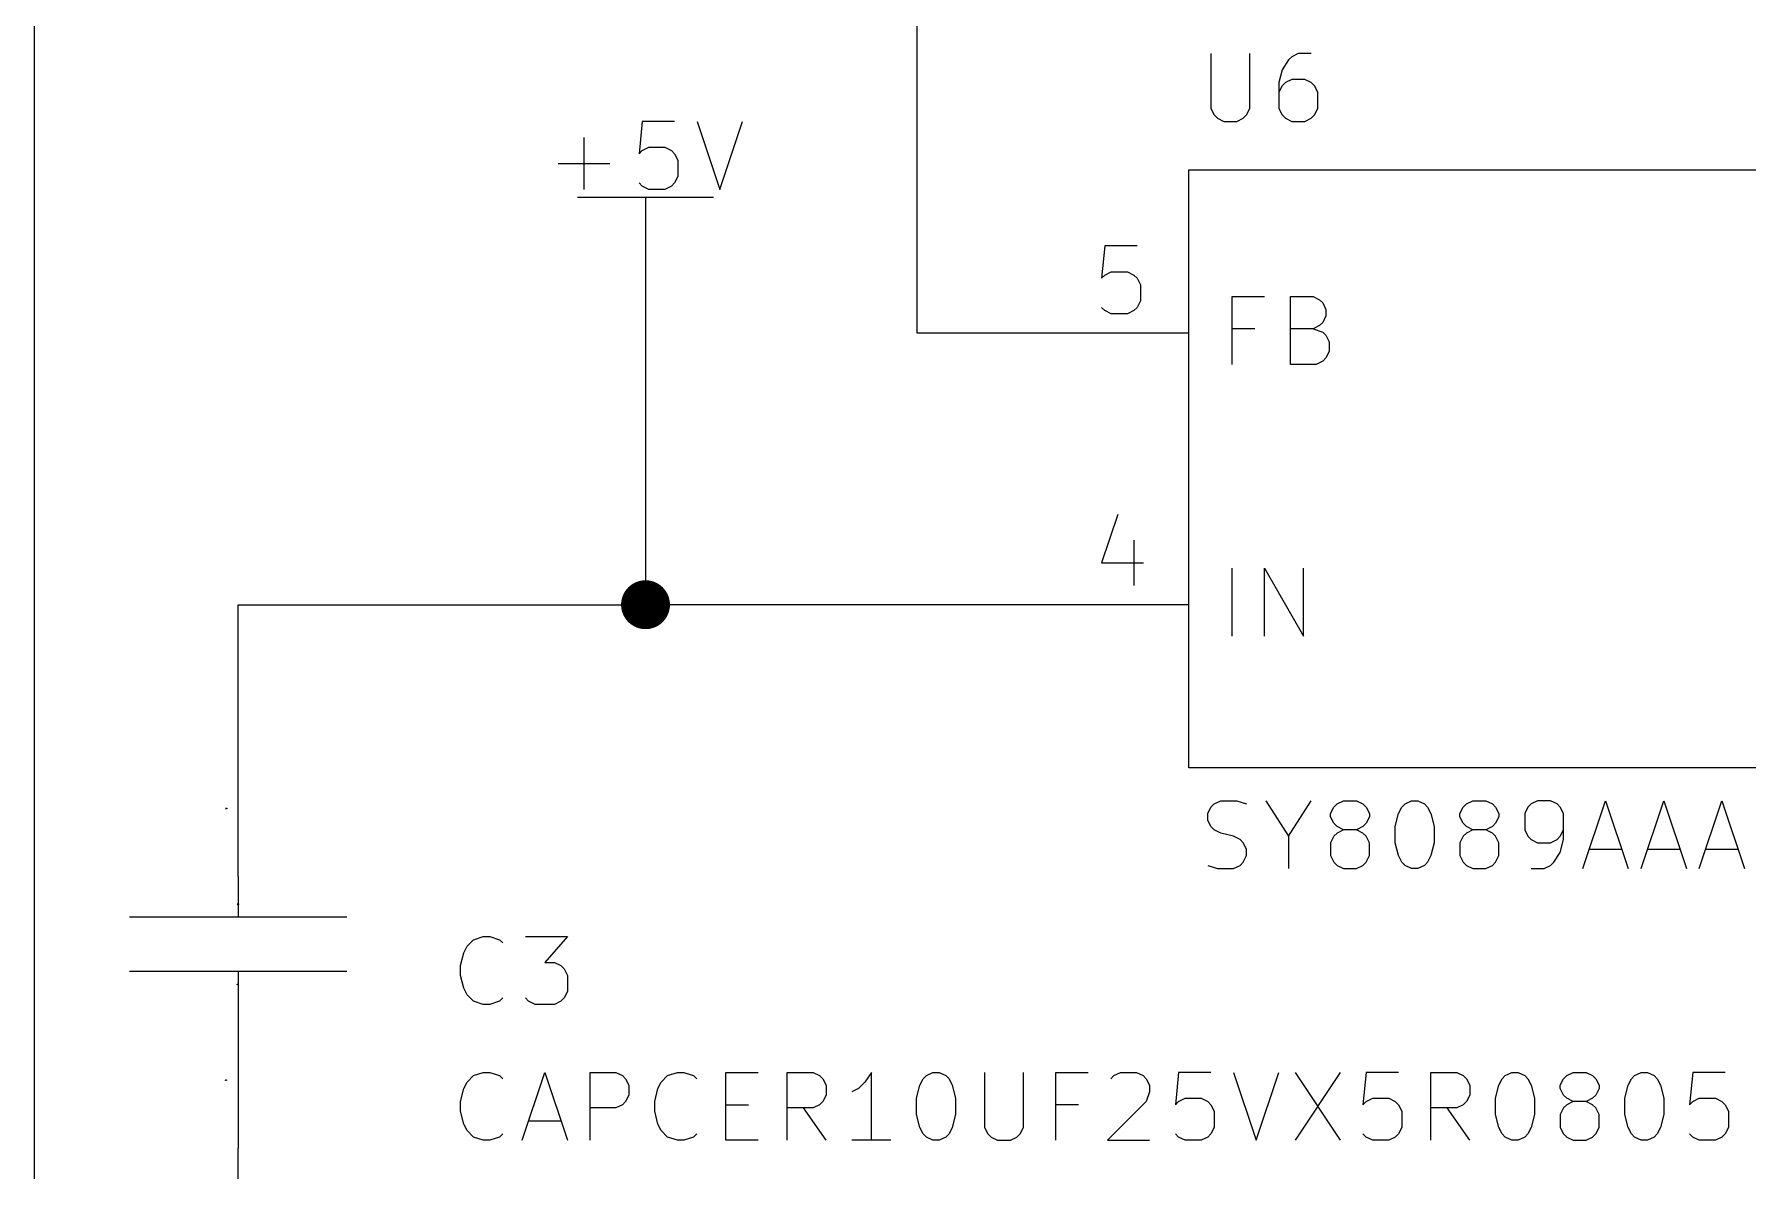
# Model space of a CAD drawing. Header units: millimetres. Extents: x 5 to 293, y -205 to -3.
# Drawn here: x 182.88 to 214.92, y -41.06 to -19.81 of the extents above; entities that cross this region are included whole.
import ezdxf

# ---------------------------------------------------------------- set-up
doc = ezdxf.new("R2010")
doc.units = ezdxf.units.MM
for name, color, linetype in [('GREENSIXTYFIVE', 129, 'CONTINUOUS'), ('LIGHTGREEN', 92, 'CONTINUOUS'), ('LIGHTMAGENTA', 212, 'CONTINUOUS'), ('LIGHTRED', 12, 'CONTINUOUS'), ('RED', 14, 'CONTINUOUS')]:
    doc.layers.add(name, color=color, linetype=linetype)

msp = doc.modelspace()

# ---------------------------------------------------------------- linework, layer by layer
at = {"layer": 'GREENSIXTYFIVE', "linetype": 'CONTINUOUS'}
for p, q in [((204.8835, -20.1744), (204.8835, -21.2025)), ((204.8835, -20.1744), (204.8835, -21.2025)), ((205.6092, -21.2025), (205.6092, -20.1744)), ((205.6092, -21.2025), (205.6092, -20.1744)), ((206.5164, -20.1744), (206.3955, -20.2349)), ((206.5164, -20.1744), (206.3955, -20.2349)), ((206.7583, -20.1744), (206.5164, -20.1744)), ((206.7583, -20.1744), (206.5164, -20.1744)), ((206.214, -20.4768), (206.1536, -20.7187)), ((206.214, -20.4768), (206.1536, -20.7187)), ((206.335, -20.2954), (206.214, -20.4768)), ((206.335, -20.2954), (206.214, -20.4768)), ((206.3955, -20.2349), (206.335, -20.2954)), ((206.3955, -20.2349), (206.335, -20.2954)), ((206.1536, -20.7187), (206.1536, -21.2025)), ((206.1536, -20.7187), (206.1536, -21.2025)), ((206.214, -20.7792), (206.1536, -20.9001)), ((206.214, -20.7792), (206.1536, -20.9001)), ((206.2745, -20.7187), (206.214, -20.7792)), ((206.2745, -20.7187), (206.214, -20.7792)), ((206.3955, -20.6582), (206.2745, -20.7187)), ((206.3955, -20.6582), (206.2745, -20.7187)), ((206.6374, -20.6582), (206.3955, -20.6582)), ((206.6374, -20.6582), (206.3955, -20.6582)), ((206.7583, -20.7187), (206.6374, -20.6582)), ((206.7583, -20.7187), (206.6374, -20.6582)), ((206.8188, -20.7792), (206.7583, -20.7187)), ((206.8188, -20.7792), (206.7583, -20.7187)), ((206.8793, -20.9001), (206.8188, -20.7792)), ((206.8793, -20.9001), (206.8188, -20.7792)), ((206.8793, -21.2025), (206.8793, -20.9001)), ((206.8793, -21.2025), (206.8793, -20.9001)), ((194.2495, -21.4444), (194.1891, -22.0492)), ((194.8543, -21.4444), (194.2495, -21.4444)), ((195.2776, -21.4444), (195.7009, -22.7144)), ((195.7009, -22.7144), (196.1243, -21.4444)), ((204.8835, -21.2025), (204.944, -21.3235)), ((204.8835, -21.2025), (204.944, -21.3235)), ((204.944, -21.3235), (205.0045, -21.384)), ((204.944, -21.3235), (205.0045, -21.384)), ((205.0045, -21.384), (205.1254, -21.4444)), ((205.0045, -21.384), (205.1254, -21.4444)), ((205.1254, -21.4444), (205.3673, -21.4444)), ((205.1254, -21.4444), (205.3673, -21.4444)), ((205.3673, -21.4444), (205.4883, -21.384)), ((205.3673, -21.4444), (205.4883, -21.384)), ((205.4883, -21.384), (205.5488, -21.3235)), ((205.4883, -21.384), (205.5488, -21.3235)), ((205.5488, -21.3235), (205.6092, -21.2025)), ((205.5488, -21.3235), (205.6092, -21.2025)), ((206.1536, -21.2025), (206.214, -21.3235)), ((206.1536, -21.2025), (206.214, -21.3235)), ((206.214, -21.3235), (206.2745, -21.384)), ((206.214, -21.3235), (206.2745, -21.384)), ((206.2745, -21.384), (206.3955, -21.4444)), ((206.2745, -21.384), (206.3955, -21.4444)), ((206.3955, -21.4444), (206.6374, -21.4444)), ((206.3955, -21.4444), (206.6374, -21.4444)), ((206.6374, -21.4444), (206.7583, -21.384)), ((206.6374, -21.4444), (206.7583, -21.384)), ((206.7583, -21.384), (206.8188, -21.3235)), ((206.7583, -21.384), (206.8188, -21.3235)), ((206.8188, -21.3235), (206.8793, -21.2025)), ((206.8188, -21.3235), (206.8793, -21.2025)), ((193.1609, -22.7144), (193.1609, -21.7468)), ((194.1891, -22.0492), (194.2495, -21.9887)), ((194.2495, -21.9887), (194.3705, -21.9282)), ((194.3705, -21.9282), (194.6729, -21.9282)), ((194.6729, -21.9282), (194.7938, -21.9887)), ((194.7938, -21.9887), (194.8543, -22.0492)), ((194.8543, -22.0492), (194.9148, -22.1701)), ((192.6771, -22.2306), (193.6448, -22.2306)), ((194.9148, -22.1701), (194.9148, -22.4725)), ((194.2495, -22.654), (194.1891, -22.5935)), ((194.3705, -22.7144), (194.2495, -22.654)), ((194.6729, -22.7144), (194.3705, -22.7144)), ((194.7938, -22.654), (194.6729, -22.7144)), ((194.8543, -22.5935), (194.7938, -22.654)), ((194.9148, -22.4725), (194.8543, -22.5935)), ((205.2803, -25.9875), (205.2803, -24.7175)), ((205.2803, -24.7175), (205.8851, -24.7175)), ((205.2803, -25.9875), (205.2803, -24.7175)), ((205.2803, -24.7175), (205.8851, -24.7175)), ((206.3689, -25.9875), (206.3689, -24.7175)), ((206.3689, -24.7175), (206.7923, -24.7175)), ((206.3689, -25.9875), (206.3689, -24.7175)), ((206.3689, -24.7175), (206.7923, -24.7175)), ((206.7923, -24.7175), (206.9132, -24.778)), ((206.7923, -24.7175), (206.9132, -24.778)), ((206.9132, -24.778), (206.9737, -24.8385)), ((206.9132, -24.778), (206.9737, -24.8385)), ((206.9737, -24.8385), (207.0342, -24.9594)), ((206.9737, -24.8385), (207.0342, -24.9594)), ((207.0342, -24.9594), (207.0342, -25.0804)), ((207.0342, -24.9594), (207.0342, -25.0804)), ((206.9132, -25.2618), (206.7923, -25.3223)), ((206.9132, -25.2618), (206.7923, -25.3223)), ((206.9737, -25.2013), (206.9132, -25.2618)), ((206.9737, -25.2013), (206.9132, -25.2618)), ((207.0342, -25.0804), (206.9737, -25.2013)), ((207.0342, -25.0804), (206.9737, -25.2013)), ((205.7037, -25.3223), (205.2803, -25.3223)), ((205.7037, -25.3223), (205.2803, -25.3223)), ((206.7923, -25.3223), (206.3689, -25.3223)), ((206.7923, -25.3223), (206.3689, -25.3223)), ((206.7923, -25.3223), (206.9737, -25.3828)), ((206.7923, -25.3223), (206.9737, -25.3828)), ((206.9737, -25.3828), (207.0342, -25.4432)), ((206.9737, -25.3828), (207.0342, -25.4432)), ((207.0342, -25.4432), (207.0946, -25.5642)), ((207.0342, -25.4432), (207.0946, -25.5642)), ((207.0946, -25.5642), (207.0946, -25.7456)), ((207.0946, -25.5642), (207.0946, -25.7456)), ((206.9737, -25.9271), (206.8527, -25.9875)), ((206.9737, -25.9271), (206.8527, -25.9875)), ((207.0342, -25.8666), (206.9737, -25.9271)), ((207.0342, -25.8666), (206.9737, -25.9271)), ((207.0946, -25.7456), (207.0342, -25.8666)), ((207.0946, -25.7456), (207.0342, -25.8666)), ((206.8527, -25.9875), (206.3689, -25.9875)), ((206.8527, -25.9875), (206.3689, -25.9875)), ((205.2803, -31.0675), (205.2803, -29.7975)), ((205.2803, -31.0675), (205.2803, -29.7975)), ((205.8851, -31.0675), (205.8851, -29.7975)), ((205.8851, -29.7975), (206.6108, -31.0675)), ((205.8851, -31.0675), (205.8851, -29.7975)), ((205.8851, -29.7975), (206.6108, -31.0675)), ((206.6108, -31.0675), (206.6108, -29.7975)), ((206.6108, -31.0675), (206.6108, -29.7975)), ((204.8231, -34.3863), (204.8835, -34.2654)), ((204.8231, -34.3863), (204.8835, -34.2654)), ((204.8835, -34.2654), (204.944, -34.2049)), ((204.8835, -34.2654), (204.944, -34.2049)), ((204.944, -34.2049), (205.065, -34.1444)), ((204.944, -34.2049), (205.065, -34.1444)), ((205.065, -34.1444), (205.3673, -34.1444)), ((205.065, -34.1444), (205.3673, -34.1444)), ((205.3673, -34.1444), (205.5488, -34.2049)), ((205.3673, -34.1444), (205.5488, -34.2049)), ((205.9116, -34.1444), (206.3349, -34.8097)), ((205.9116, -34.1444), (206.3349, -34.8097)), ((206.3349, -34.8097), (206.7583, -34.1444)), ((206.3349, -34.8097), (206.7583, -34.1444)), ((207.1212, -34.3863), (207.1816, -34.2654)), ((207.1212, -34.3863), (207.1816, -34.2654)), ((207.1816, -34.2654), (207.2421, -34.2049)), ((207.1816, -34.2654), (207.2421, -34.2049)), ((207.2421, -34.2049), (207.3631, -34.1444)), ((207.2421, -34.2049), (207.3631, -34.1444)), ((207.3631, -34.1444), (207.605, -34.1444)), ((207.3631, -34.1444), (207.605, -34.1444)), ((207.605, -34.1444), (207.7259, -34.2049)), ((207.605, -34.1444), (207.7259, -34.2049)), ((207.7259, -34.2049), (207.7864, -34.2654)), ((207.7259, -34.2049), (207.7864, -34.2654)), ((207.7864, -34.2654), (207.8469, -34.3863)), ((207.7864, -34.2654), (207.8469, -34.3863)), ((208.3911, -34.3863), (208.4516, -34.2654)), ((208.3911, -34.3863), (208.4516, -34.2654)), ((208.4516, -34.2654), (208.5121, -34.2049)), ((208.4516, -34.2654), (208.5121, -34.2049)), ((208.5121, -34.2049), (208.633, -34.1444)), ((208.5121, -34.2049), (208.633, -34.1444)), ((208.633, -34.1444), (208.754, -34.1444)), ((208.633, -34.1444), (208.754, -34.1444)), ((208.754, -34.1444), (208.8749, -34.2049)), ((208.754, -34.1444), (208.8749, -34.2049)), ((208.8749, -34.2049), (208.9354, -34.2654)), ((208.8749, -34.2049), (208.9354, -34.2654)), ((208.9354, -34.2654), (208.9959, -34.3863)), ((208.9354, -34.2654), (208.9959, -34.3863)), ((209.5402, -34.3863), (209.6006, -34.2654)), ((209.5402, -34.3863), (209.6006, -34.2654)), ((209.6006, -34.2654), (209.6611, -34.2049)), ((209.6006, -34.2654), (209.6611, -34.2049)), ((209.6611, -34.2049), (209.7821, -34.1444)), ((209.6611, -34.2049), (209.7821, -34.1444)), ((209.7821, -34.1444), (210.024, -34.1444)), ((209.7821, -34.1444), (210.024, -34.1444)), ((210.024, -34.1444), (210.1449, -34.2049)), ((210.024, -34.1444), (210.1449, -34.2049)), ((210.1449, -34.2049), (210.2054, -34.2654)), ((210.1449, -34.2049), (210.2054, -34.2654)), ((210.2054, -34.2654), (210.2659, -34.3863)), ((210.2054, -34.2654), (210.2659, -34.3863)), ((210.8101, -34.2654), (210.7497, -34.3863)), ((210.8101, -34.2654), (210.7497, -34.3863)), ((210.8706, -34.2049), (210.8101, -34.2654)), ((210.8706, -34.2049), (210.8101, -34.2654)), ((210.9916, -34.1444), (210.8706, -34.2049)), ((210.9916, -34.1444), (210.8706, -34.2049)), ((211.2335, -34.1444), (210.9916, -34.1444)), ((211.2335, -34.1444), (210.9916, -34.1444)), ((211.3544, -34.2049), (211.2335, -34.1444)), ((211.3544, -34.2049), (211.2335, -34.1444)), ((211.4149, -34.2654), (211.3544, -34.2049)), ((211.4149, -34.2654), (211.3544, -34.2049)), ((211.4754, -34.3863), (211.4149, -34.2654)), ((211.4754, -34.3863), (211.4149, -34.2654)), ((211.8382, -35.4144), (212.2615, -34.1444)), ((211.8382, -35.4144), (212.2615, -34.1444)), ((212.2615, -34.1444), (212.6849, -35.4144)), ((212.2615, -34.1444), (212.6849, -35.4144)), ((212.9268, -35.4144), (213.3501, -34.1444)), ((212.9268, -35.4144), (213.3501, -34.1444)), ((213.3501, -34.1444), (213.7735, -35.4144)), ((213.3501, -34.1444), (213.7735, -35.4144)), ((214.0154, -35.4144), (214.4387, -34.1444)), ((214.0154, -35.4144), (214.4387, -34.1444)), ((214.4387, -34.1444), (214.8621, -35.4144)), ((214.4387, -34.1444), (214.8621, -35.4144)), ((204.8231, -34.5073), (204.8231, -34.3863)), ((204.8231, -34.5073), (204.8231, -34.3863)), ((204.8835, -34.6282), (204.8231, -34.5073)), ((204.8835, -34.6282), (204.8231, -34.5073)), ((207.1212, -34.4468), (207.1212, -34.3863)), ((207.1212, -34.4468), (207.1212, -34.3863)), ((207.1816, -34.5678), (207.1212, -34.4468)), ((207.1816, -34.5678), (207.1212, -34.4468)), ((207.2421, -34.6282), (207.1816, -34.5678)), ((207.2421, -34.6282), (207.1816, -34.5678)), ((207.7864, -34.5678), (207.7259, -34.6282)), ((207.7864, -34.5678), (207.7259, -34.6282)), ((207.8469, -34.4468), (207.7864, -34.5678)), ((207.8469, -34.4468), (207.7864, -34.5678)), ((207.8469, -34.3863), (207.8469, -34.4468)), ((207.8469, -34.3863), (207.8469, -34.4468)), ((208.3307, -34.6282), (208.3911, -34.3863)), ((208.3307, -34.6282), (208.3911, -34.3863)), ((208.9959, -34.3863), (209.0564, -34.6282)), ((208.9959, -34.3863), (209.0564, -34.6282)), ((209.5402, -34.4468), (209.5402, -34.3863)), ((209.5402, -34.4468), (209.5402, -34.3863)), ((209.6006, -34.5678), (209.5402, -34.4468)), ((209.6006, -34.5678), (209.5402, -34.4468)), ((209.6611, -34.6282), (209.6006, -34.5678)), ((209.6611, -34.6282), (209.6006, -34.5678)), ((210.2054, -34.5678), (210.1449, -34.6282)), ((210.2054, -34.5678), (210.1449, -34.6282)), ((210.2659, -34.4468), (210.2054, -34.5678)), ((210.2659, -34.4468), (210.2054, -34.5678)), ((210.2659, -34.3863), (210.2659, -34.4468)), ((210.2659, -34.3863), (210.2659, -34.4468)), ((210.7497, -34.3863), (210.7497, -34.6887)), ((210.7497, -34.3863), (210.7497, -34.6887)), ((211.4754, -34.8701), (211.4754, -34.3863)), ((211.4754, -34.8701), (211.4754, -34.3863)), ((204.944, -34.6887), (204.8835, -34.6282)), ((204.944, -34.6887), (204.8835, -34.6282)), ((205.065, -34.7492), (204.944, -34.6887)), ((205.065, -34.7492), (204.944, -34.6887)), ((205.3069, -34.8097), (205.065, -34.7492)), ((205.3069, -34.8097), (205.065, -34.7492)), ((205.4278, -34.8701), (205.3069, -34.8097)), ((205.4278, -34.8701), (205.3069, -34.8097)), ((205.4883, -34.9306), (205.4278, -34.8701)), ((205.4883, -34.9306), (205.4278, -34.8701)), ((206.3349, -34.8097), (206.3349, -35.4144)), ((206.3349, -34.8097), (206.3349, -35.4144)), ((207.1816, -34.8097), (207.1212, -34.9306)), ((207.1816, -34.8097), (207.1212, -34.9306)), ((207.2421, -34.7492), (207.1816, -34.8097)), ((207.2421, -34.7492), (207.1816, -34.8097)), ((207.3631, -34.6887), (207.2421, -34.6282)), ((207.3631, -34.6887), (207.2421, -34.6282)), ((207.3631, -34.6887), (207.2421, -34.7492)), ((207.3631, -34.6887), (207.2421, -34.7492)), ((207.605, -34.6887), (207.3631, -34.6887)), ((207.605, -34.6887), (207.3631, -34.6887)), ((207.7259, -34.6282), (207.605, -34.6887)), ((207.7259, -34.6282), (207.605, -34.6887)), ((207.7259, -34.7492), (207.605, -34.6887)), ((207.7259, -34.7492), (207.605, -34.6887)), ((207.7864, -34.8097), (207.7259, -34.7492)), ((207.7864, -34.8097), (207.7259, -34.7492)), ((207.8469, -34.9306), (207.7864, -34.8097)), ((207.8469, -34.9306), (207.7864, -34.8097)), ((208.3307, -34.9306), (208.3307, -34.6282)), ((208.3307, -34.9306), (208.3307, -34.6282)), ((209.0564, -34.6282), (209.0564, -34.9306)), ((209.0564, -34.6282), (209.0564, -34.9306)), ((209.6006, -34.8097), (209.5402, -34.9306)), ((209.6006, -34.8097), (209.5402, -34.9306)), ((209.6611, -34.7492), (209.6006, -34.8097)), ((209.6611, -34.7492), (209.6006, -34.8097)), ((209.7821, -34.6887), (209.6611, -34.6282)), ((209.7821, -34.6887), (209.6611, -34.6282)), ((209.7821, -34.6887), (209.6611, -34.7492)), ((209.7821, -34.6887), (209.6611, -34.7492)), ((210.024, -34.6887), (209.7821, -34.6887)), ((210.024, -34.6887), (209.7821, -34.6887)), ((210.1449, -34.6282), (210.024, -34.6887)), ((210.1449, -34.6282), (210.024, -34.6887)), ((210.1449, -34.7492), (210.024, -34.6887)), ((210.1449, -34.7492), (210.024, -34.6887)), ((210.2054, -34.8097), (210.1449, -34.7492)), ((210.2054, -34.8097), (210.1449, -34.7492)), ((210.2659, -34.9306), (210.2054, -34.8097)), ((210.2659, -34.9306), (210.2054, -34.8097)), ((210.7497, -34.6887), (210.8101, -34.8097)), ((210.7497, -34.6887), (210.8101, -34.8097)), ((210.8101, -34.8097), (210.8706, -34.8701)), ((210.8101, -34.8097), (210.8706, -34.8701)), ((210.8706, -34.8701), (210.9916, -34.9306)), ((210.8706, -34.8701), (210.9916, -34.9306)), ((211.2335, -34.9306), (211.3544, -34.8701)), ((211.2335, -34.9306), (211.3544, -34.8701)), ((211.3544, -34.8701), (211.4149, -34.8097)), ((211.3544, -34.8701), (211.4149, -34.8097)), ((211.4149, -34.8097), (211.4754, -34.6887)), ((211.4149, -34.8097), (211.4754, -34.6887)), ((211.4149, -35.112), (211.4754, -34.8701)), ((211.4149, -35.112), (211.4754, -34.8701)), ((205.5488, -35.0516), (205.4883, -34.9306)), ((205.5488, -35.0516), (205.4883, -34.9306)), ((205.4883, -35.2935), (205.5488, -35.1725)), ((205.4883, -35.2935), (205.5488, -35.1725)), ((205.5488, -35.1725), (205.5488, -35.0516)), ((205.5488, -35.1725), (205.5488, -35.0516)), ((207.1212, -34.9306), (207.1212, -35.1725)), ((207.1212, -34.9306), (207.1212, -35.1725)), ((207.1212, -35.1725), (207.1816, -35.2935)), ((207.1212, -35.1725), (207.1816, -35.2935)), ((207.7864, -35.2935), (207.8469, -35.1725)), ((207.7864, -35.2935), (207.8469, -35.1725)), ((207.8469, -35.1725), (207.8469, -34.9306)), ((207.8469, -35.1725), (207.8469, -34.9306)), ((208.3911, -35.1725), (208.3307, -34.9306)), ((208.3911, -35.1725), (208.3307, -34.9306)), ((208.4516, -35.2935), (208.3911, -35.1725)), ((208.4516, -35.2935), (208.3911, -35.1725)), ((208.9959, -35.1725), (208.9354, -35.2935)), ((208.9959, -35.1725), (208.9354, -35.2935)), ((209.0564, -34.9306), (208.9959, -35.1725)), ((209.0564, -34.9306), (208.9959, -35.1725)), ((209.5402, -34.9306), (209.5402, -35.1725)), ((209.5402, -34.9306), (209.5402, -35.1725)), ((209.5402, -35.1725), (209.6006, -35.2935)), ((209.5402, -35.1725), (209.6006, -35.2935)), ((210.2054, -35.2935), (210.2659, -35.1725)), ((210.2054, -35.2935), (210.2659, -35.1725)), ((210.2659, -35.1725), (210.2659, -34.9306)), ((210.2659, -35.1725), (210.2659, -34.9306)), ((210.9916, -34.9306), (211.2335, -34.9306)), ((210.9916, -34.9306), (211.2335, -34.9306)), ((211.2939, -35.2935), (211.4149, -35.112)), ((211.2939, -35.2935), (211.4149, -35.112)), ((211.9592, -35.0516), (212.5639, -35.0516)), ((211.9592, -35.0516), (212.5639, -35.0516)), ((213.0478, -35.0516), (213.6525, -35.0516)), ((213.0478, -35.0516), (213.6525, -35.0516)), ((214.1364, -35.0516), (214.7411, -35.0516)), ((214.1364, -35.0516), (214.7411, -35.0516)), ((204.8231, -35.354), (205.0045, -35.4144)), ((204.8231, -35.354), (205.0045, -35.4144)), ((205.0045, -35.4144), (205.3069, -35.4144)), ((205.0045, -35.4144), (205.3069, -35.4144)), ((205.3069, -35.4144), (205.4278, -35.354)), ((205.3069, -35.4144), (205.4278, -35.354)), ((205.4278, -35.354), (205.4883, -35.2935)), ((205.4278, -35.354), (205.4883, -35.2935)), ((207.1816, -35.2935), (207.2421, -35.354)), ((207.1816, -35.2935), (207.2421, -35.354)), ((207.2421, -35.354), (207.3631, -35.4144)), ((207.2421, -35.354), (207.3631, -35.4144)), ((207.3631, -35.4144), (207.605, -35.4144)), ((207.3631, -35.4144), (207.605, -35.4144)), ((207.605, -35.4144), (207.7259, -35.354)), ((207.605, -35.4144), (207.7259, -35.354)), ((207.7259, -35.354), (207.7864, -35.2935)), ((207.7259, -35.354), (207.7864, -35.2935)), ((208.5121, -35.354), (208.4516, -35.2935)), ((208.5121, -35.354), (208.4516, -35.2935)), ((208.633, -35.4144), (208.5121, -35.354)), ((208.633, -35.4144), (208.5121, -35.354)), ((208.754, -35.4144), (208.633, -35.4144)), ((208.754, -35.4144), (208.633, -35.4144)), ((208.8749, -35.354), (208.754, -35.4144)), ((208.8749, -35.354), (208.754, -35.4144)), ((208.9354, -35.2935), (208.8749, -35.354)), ((208.9354, -35.2935), (208.8749, -35.354)), ((209.6006, -35.2935), (209.6611, -35.354)), ((209.6006, -35.2935), (209.6611, -35.354)), ((209.6611, -35.354), (209.7821, -35.4144)), ((209.6611, -35.354), (209.7821, -35.4144)), ((209.7821, -35.4144), (210.024, -35.4144)), ((209.7821, -35.4144), (210.024, -35.4144)), ((210.024, -35.4144), (210.1449, -35.354)), ((210.024, -35.4144), (210.1449, -35.354)), ((210.1449, -35.354), (210.2054, -35.2935)), ((210.1449, -35.354), (210.2054, -35.2935)), ((210.8706, -35.4144), (211.1125, -35.4144)), ((210.8706, -35.4144), (211.1125, -35.4144)), ((211.1125, -35.4144), (211.2335, -35.354)), ((211.1125, -35.4144), (211.2335, -35.354)), ((211.2335, -35.354), (211.2939, -35.2935)), ((211.2335, -35.354), (211.2939, -35.2935)), ((186.7018, -36.0801), (186.6764, -36.0801)), ((186.6764, -36.0801), (186.68, -36.0825)), ((186.7018, -36.0801), (186.6764, -36.0801)), ((186.6764, -36.0801), (186.68, -36.0825)), ((186.68, -36.0825), (186.6824, -36.0849)), ((186.68, -36.0825), (186.6824, -36.0849)), ((186.6824, -36.0849), (186.6836, -36.0873)), ((186.6824, -36.0849), (186.6836, -36.0873)), ((186.7018, -36.0728), (186.7018, -36.0873)), ((186.7018, -36.0728), (186.7018, -36.0873)), ((190.974, -36.8659), (191.095, -36.7449)), ((190.974, -36.8659), (191.095, -36.7449)), ((191.095, -36.7449), (191.2764, -36.6844)), ((191.095, -36.7449), (191.2764, -36.6844)), ((191.2764, -36.6844), (191.3973, -36.6844)), ((191.2764, -36.6844), (191.3973, -36.6844)), ((191.3973, -36.6844), (191.5788, -36.7449)), ((191.3973, -36.6844), (191.5788, -36.7449)), ((191.5788, -36.7449), (191.6392, -36.8054)), ((191.5788, -36.7449), (191.6392, -36.8054)), ((192.0626, -36.6844), (192.8488, -36.6844)), ((192.0626, -36.6844), (192.8488, -36.6844)), ((192.8488, -36.6844), (192.4254, -37.1682)), ((192.8488, -36.6844), (192.4254, -37.1682)), ((190.8531, -37.2287), (190.9135, -36.9868)), ((190.8531, -37.2287), (190.9135, -36.9868)), ((190.9135, -36.9868), (190.974, -36.8659)), ((190.9135, -36.9868), (190.974, -36.8659)), ((190.8531, -37.4101), (190.8531, -37.2287)), ((190.8531, -37.4101), (190.8531, -37.2287)), ((190.9135, -37.652), (190.8531, -37.4101)), ((190.9135, -37.652), (190.8531, -37.4101)), ((192.4254, -37.1682), (192.6069, -37.1682)), ((192.4254, -37.1682), (192.6069, -37.1682)), ((192.6069, -37.1682), (192.7278, -37.2287)), ((192.6069, -37.1682), (192.7278, -37.2287)), ((192.7278, -37.2287), (192.7883, -37.2892)), ((192.7278, -37.2287), (192.7883, -37.2892)), ((192.7883, -37.2892), (192.8488, -37.4101)), ((192.7883, -37.2892), (192.8488, -37.4101)), ((192.8488, -37.4101), (192.8488, -37.7125)), ((192.8488, -37.4101), (192.8488, -37.7125)), ((186.6764, -37.5774), (186.6776, -37.575)), ((186.6764, -37.5774), (186.6776, -37.575)), ((186.6764, -37.5835), (186.6764, -37.5774)), ((186.6764, -37.5835), (186.6764, -37.5774)), ((186.6776, -37.5859), (186.6764, -37.5835)), ((186.6776, -37.5859), (186.6764, -37.5835)), ((186.6776, -37.575), (186.6788, -37.5738)), ((186.6776, -37.575), (186.6788, -37.5738)), ((186.6788, -37.5871), (186.6776, -37.5859)), ((186.6788, -37.5871), (186.6776, -37.5859)), ((186.6788, -37.5738), (186.6812, -37.5726)), ((186.6788, -37.5738), (186.6812, -37.5726)), ((186.6812, -37.5726), (186.6836, -37.5726)), ((186.6812, -37.5726), (186.6836, -37.5726)), ((186.6836, -37.5726), (186.6872, -37.5738)), ((186.6836, -37.5726), (186.6872, -37.5738)), ((186.6872, -37.5738), (186.7018, -37.5883)), ((186.6872, -37.5738), (186.7018, -37.5883)), ((186.7018, -37.5883), (186.7018, -37.5726)), ((186.7018, -37.5883), (186.7018, -37.5726)), ((190.974, -37.773), (190.9135, -37.652)), ((190.974, -37.773), (190.9135, -37.652)), ((191.095, -37.894), (190.974, -37.773)), ((191.095, -37.894), (190.974, -37.773)), ((192.8488, -37.7125), (192.7883, -37.8335)), ((192.8488, -37.7125), (192.7883, -37.8335)), ((191.2764, -37.9544), (191.095, -37.894)), ((191.2764, -37.9544), (191.095, -37.894)), ((191.3973, -37.9544), (191.2764, -37.9544)), ((191.3973, -37.9544), (191.2764, -37.9544)), ((191.5788, -37.894), (191.3973, -37.9544)), ((191.5788, -37.894), (191.3973, -37.9544)), ((191.6392, -37.8335), (191.5788, -37.894)), ((191.6392, -37.8335), (191.5788, -37.894)), ((192.1231, -37.894), (192.0626, -37.8335)), ((192.1231, -37.894), (192.0626, -37.8335)), ((192.244, -37.9544), (192.1231, -37.894)), ((192.244, -37.9544), (192.1231, -37.894)), ((192.6069, -37.9544), (192.244, -37.9544)), ((192.6069, -37.9544), (192.244, -37.9544)), ((192.7278, -37.894), (192.6069, -37.9544)), ((192.7278, -37.894), (192.6069, -37.9544)), ((192.7883, -37.8335), (192.7278, -37.894)), ((192.7883, -37.8335), (192.7278, -37.894)), ((190.9135, -39.5268), (190.974, -39.4059)), ((190.9135, -39.5268), (190.974, -39.4059)), ((190.974, -39.4059), (191.095, -39.2849)), ((190.974, -39.4059), (191.095, -39.2849)), ((191.095, -39.2849), (191.2764, -39.2244)), ((191.095, -39.2849), (191.2764, -39.2244)), ((191.2764, -39.2244), (191.3973, -39.2244)), ((191.2764, -39.2244), (191.3973, -39.2244)), ((191.3973, -39.2244), (191.5788, -39.2849)), ((191.3973, -39.2244), (191.5788, -39.2849)), ((191.5788, -39.2849), (191.6392, -39.3454)), ((191.5788, -39.2849), (191.6392, -39.3454)), ((192.0021, -40.4944), (192.4254, -39.2244)), ((192.0021, -40.4944), (192.4254, -39.2244)), ((192.4254, -39.2244), (192.8488, -40.4944)), ((192.4254, -39.2244), (192.8488, -40.4944)), ((193.2721, -40.4944), (193.2721, -39.2244)), ((193.2721, -39.2244), (193.7559, -39.2244)), ((193.2721, -40.4944), (193.2721, -39.2244)), ((193.2721, -39.2244), (193.7559, -39.2244)), ((193.7559, -39.2244), (193.8769, -39.2849)), ((193.7559, -39.2244), (193.8769, -39.2849)), ((193.8769, -39.2849), (193.9374, -39.3454)), ((193.8769, -39.2849), (193.9374, -39.3454)), ((193.9374, -39.3454), (193.9978, -39.4663)), ((193.9374, -39.3454), (193.9978, -39.4663)), ((194.5421, -39.5268), (194.6026, -39.4059)), ((194.5421, -39.5268), (194.6026, -39.4059)), ((194.6026, -39.4059), (194.7236, -39.2849)), ((194.6026, -39.4059), (194.7236, -39.2849)), ((194.7236, -39.2849), (194.905, -39.2244)), ((194.7236, -39.2849), (194.905, -39.2244)), ((194.905, -39.2244), (195.0259, -39.2244)), ((194.905, -39.2244), (195.0259, -39.2244)), ((195.0259, -39.2244), (195.2074, -39.2849)), ((195.0259, -39.2244), (195.2074, -39.2849)), ((195.2074, -39.2849), (195.2678, -39.3454)), ((195.2074, -39.2849), (195.2678, -39.3454)), ((195.8121, -40.4944), (195.8121, -39.2244)), ((195.8121, -39.2244), (196.4169, -39.2244)), ((195.8121, -40.4944), (195.8121, -39.2244)), ((195.8121, -39.2244), (196.4169, -39.2244)), ((196.9611, -40.4944), (196.9611, -39.2244)), ((196.9611, -39.2244), (197.4449, -39.2244)), ((196.9611, -40.4944), (196.9611, -39.2244)), ((196.9611, -39.2244), (197.4449, -39.2244)), ((197.4449, -39.2244), (197.5659, -39.2849)), ((197.4449, -39.2244), (197.5659, -39.2849)), ((197.5659, -39.2849), (197.6264, -39.3454)), ((197.5659, -39.2849), (197.6264, -39.3454)), ((197.6264, -39.3454), (197.6868, -39.4663)), ((197.6264, -39.3454), (197.6868, -39.4663)), ((198.4126, -39.4059), (198.2916, -39.5268)), ((198.4126, -39.4059), (198.2916, -39.5268)), ((198.5335, -39.2244), (198.4126, -39.4059)), ((198.5335, -39.2244), (198.4126, -39.4059)), ((198.5335, -40.4944), (198.5335, -39.2244)), ((198.5335, -40.4944), (198.5335, -39.2244)), ((199.4406, -39.4663), (199.5011, -39.3454)), ((199.4406, -39.4663), (199.5011, -39.3454)), ((199.5011, -39.3454), (199.5616, -39.2849)), ((199.5011, -39.3454), (199.5616, -39.2849)), ((199.5616, -39.2849), (199.6825, -39.2244)), ((199.5616, -39.2849), (199.6825, -39.2244)), ((199.6825, -39.2244), (199.8035, -39.2244)), ((199.6825, -39.2244), (199.8035, -39.2244)), ((199.8035, -39.2244), (199.9244, -39.2849)), ((199.8035, -39.2244), (199.9244, -39.2849)), ((199.9244, -39.2849), (199.9849, -39.3454)), ((199.9244, -39.2849), (199.9849, -39.3454)), ((199.9849, -39.3454), (200.0454, -39.4663)), ((199.9849, -39.3454), (200.0454, -39.4663)), ((200.6501, -39.2244), (200.6501, -40.2525)), ((200.6501, -39.2244), (200.6501, -40.2525)), ((201.3758, -40.2525), (201.3758, -39.2244)), ((201.3758, -40.2525), (201.3758, -39.2244)), ((201.9806, -40.4944), (201.9806, -39.2244)), ((201.9806, -39.2244), (202.5854, -39.2244)), ((201.9806, -40.4944), (201.9806, -39.2244)), ((201.9806, -39.2244), (202.5854, -39.2244)), ((203.0088, -39.3454), (203.0692, -39.2849)), ((203.0088, -39.3454), (203.0692, -39.2849)), ((203.0692, -39.2849), (203.1902, -39.2244)), ((203.0692, -39.2849), (203.1902, -39.2244)), ((203.1902, -39.2244), (203.4926, -39.2244)), ((203.1902, -39.2244), (203.4926, -39.2244)), ((203.4926, -39.2244), (203.6135, -39.2849)), ((203.4926, -39.2244), (203.6135, -39.2849)), ((203.6135, -39.2849), (203.674, -39.3454)), ((203.6135, -39.2849), (203.674, -39.3454)), ((203.674, -39.3454), (203.7345, -39.4663)), ((203.674, -39.3454), (203.7345, -39.4663)), ((204.2787, -39.2244), (204.2183, -39.8292)), ((204.2787, -39.2244), (204.2183, -39.8292)), ((204.8835, -39.2244), (204.2787, -39.2244)), ((204.8835, -39.2244), (204.2787, -39.2244)), ((205.3068, -39.2244), (205.7301, -40.4944)), ((205.3068, -39.2244), (205.7301, -40.4944)), ((205.7301, -40.4944), (206.1535, -39.2244)), ((205.7301, -40.4944), (206.1535, -39.2244)), ((206.4559, -39.2244), (207.3025, -40.4944)), ((207.3025, -39.2244), (206.4559, -40.4944)), ((206.4559, -39.2244), (207.3025, -40.4944)), ((207.3025, -39.2244), (206.4559, -40.4944)), ((207.7863, -39.2244), (207.7259, -39.8292)), ((207.7863, -39.2244), (207.7259, -39.8292)), ((208.3911, -39.2244), (207.7863, -39.2244)), ((208.3911, -39.2244), (207.7863, -39.2244)), ((208.9958, -40.4944), (208.9958, -39.2244)), ((208.9958, -39.2244), (209.4796, -39.2244)), ((208.9958, -40.4944), (208.9958, -39.2244)), ((208.9958, -39.2244), (209.4796, -39.2244)), ((209.4796, -39.2244), (209.6006, -39.2849)), ((209.4796, -39.2244), (209.6006, -39.2849)), ((209.6006, -39.2849), (209.6611, -39.3454)), ((209.6006, -39.2849), (209.6611, -39.3454)), ((209.6611, -39.3454), (209.7215, -39.4663)), ((209.6611, -39.3454), (209.7215, -39.4663)), ((210.2658, -39.4663), (210.3263, -39.3454)), ((210.2658, -39.4663), (210.3263, -39.3454)), ((210.3263, -39.3454), (210.3868, -39.2849)), ((210.3263, -39.3454), (210.3868, -39.2849)), ((210.3868, -39.2849), (210.5077, -39.2244)), ((210.3868, -39.2849), (210.5077, -39.2244)), ((210.5077, -39.2244), (210.6287, -39.2244)), ((210.5077, -39.2244), (210.6287, -39.2244)), ((210.6287, -39.2244), (210.7496, -39.2849)), ((210.6287, -39.2244), (210.7496, -39.2849)), ((210.7496, -39.2849), (210.8101, -39.3454)), ((210.7496, -39.2849), (210.8101, -39.3454)), ((210.8101, -39.3454), (210.8706, -39.4663)), ((210.8101, -39.3454), (210.8706, -39.4663)), ((211.4149, -39.4663), (211.4753, -39.3454)), ((211.4149, -39.4663), (211.4753, -39.3454)), ((211.4753, -39.3454), (211.5358, -39.2849)), ((211.4753, -39.3454), (211.5358, -39.2849)), ((211.5358, -39.2849), (211.6568, -39.2244)), ((211.5358, -39.2849), (211.6568, -39.2244)), ((211.6568, -39.2244), (211.8987, -39.2244)), ((211.6568, -39.2244), (211.8987, -39.2244)), ((211.8987, -39.2244), (212.0196, -39.2849)), ((211.8987, -39.2244), (212.0196, -39.2849)), ((212.0196, -39.2849), (212.0801, -39.3454)), ((212.0196, -39.2849), (212.0801, -39.3454)), ((212.0801, -39.3454), (212.1406, -39.4663)), ((212.0801, -39.3454), (212.1406, -39.4663)), ((212.6848, -39.4663), (212.7453, -39.3454)), ((212.6848, -39.4663), (212.7453, -39.3454)), ((212.7453, -39.3454), (212.8058, -39.2849)), ((212.7453, -39.3454), (212.8058, -39.2849)), ((212.8058, -39.2849), (212.9267, -39.2244)), ((212.8058, -39.2849), (212.9267, -39.2244)), ((212.9267, -39.2244), (213.0477, -39.2244)), ((212.9267, -39.2244), (213.0477, -39.2244)), ((213.0477, -39.2244), (213.1686, -39.2849)), ((213.0477, -39.2244), (213.1686, -39.2849)), ((213.1686, -39.2849), (213.2291, -39.3454)), ((213.1686, -39.2849), (213.2291, -39.3454)), ((213.2291, -39.3454), (213.2896, -39.4663)), ((213.2291, -39.3454), (213.2896, -39.4663)), ((213.8943, -39.2244), (213.8339, -39.8292)), ((213.8943, -39.2244), (213.8339, -39.8292)), ((214.4991, -39.2244), (213.8943, -39.2244)), ((214.4991, -39.2244), (213.8943, -39.2244)), ((190.8531, -39.7687), (190.9135, -39.5268)), ((190.8531, -39.7687), (190.9135, -39.5268)), ((193.9978, -39.6478), (193.9374, -39.7687)), ((193.9978, -39.6478), (193.9374, -39.7687)), ((193.9978, -39.4663), (193.9978, -39.6478)), ((193.9978, -39.4663), (193.9978, -39.6478)), ((194.4817, -39.7687), (194.5421, -39.5268)), ((194.4817, -39.7687), (194.5421, -39.5268)), ((197.6868, -39.6478), (197.6264, -39.7687)), ((197.6868, -39.6478), (197.6264, -39.7687)), ((197.6868, -39.4663), (197.6868, -39.6478)), ((197.6868, -39.4663), (197.6868, -39.6478)), ((198.2916, -39.5268), (198.1707, -39.5873)), ((198.2916, -39.5268), (198.1707, -39.5873)), ((199.3802, -39.7082), (199.4406, -39.4663)), ((199.3802, -39.7082), (199.4406, -39.4663)), ((199.3802, -40.0106), (199.3802, -39.7082)), ((199.3802, -40.0106), (199.3802, -39.7082)), ((200.0454, -39.4663), (200.1059, -39.7082)), ((200.0454, -39.4663), (200.1059, -39.7082)), ((200.1059, -39.7082), (200.1059, -40.0106)), ((200.1059, -39.7082), (200.1059, -40.0106)), ((203.7345, -39.5873), (203.674, -39.7687)), ((203.7345, -39.5873), (203.674, -39.7687)), ((203.7345, -39.4663), (203.7345, -39.5873)), ((203.7345, -39.4663), (203.7345, -39.5873)), ((204.2787, -39.7687), (204.3997, -39.7082)), ((204.2787, -39.7687), (204.3997, -39.7082)), ((204.3997, -39.7082), (204.7021, -39.7082)), ((204.3997, -39.7082), (204.7021, -39.7082)), ((204.7021, -39.7082), (204.823, -39.7687)), ((204.7021, -39.7082), (204.823, -39.7687)), ((207.7863, -39.7687), (207.9073, -39.7082)), ((207.7863, -39.7687), (207.9073, -39.7082)), ((207.9073, -39.7082), (208.2097, -39.7082)), ((207.9073, -39.7082), (208.2097, -39.7082)), ((208.2097, -39.7082), (208.3306, -39.7687)), ((208.2097, -39.7082), (208.3306, -39.7687)), ((209.7215, -39.6478), (209.6611, -39.7687)), ((209.7215, -39.6478), (209.6611, -39.7687)), ((209.7215, -39.4663), (209.7215, -39.6478)), ((209.7215, -39.4663), (209.7215, -39.6478)), ((210.2054, -39.7082), (210.2658, -39.4663)), ((210.2054, -39.7082), (210.2658, -39.4663)), ((210.2054, -40.0106), (210.2054, -39.7082)), ((210.2054, -40.0106), (210.2054, -39.7082)), ((210.8706, -39.4663), (210.9311, -39.7082)), ((210.8706, -39.4663), (210.9311, -39.7082)), ((210.9311, -39.7082), (210.9311, -40.0106)), ((210.9311, -39.7082), (210.9311, -40.0106)), ((211.4149, -39.5268), (211.4149, -39.4663)), ((211.4149, -39.5268), (211.4149, -39.4663)), ((211.4753, -39.6478), (211.4149, -39.5268)), ((211.4753, -39.6478), (211.4149, -39.5268)), ((211.5358, -39.7082), (211.4753, -39.6478)), ((211.5358, -39.7082), (211.4753, -39.6478)), ((211.6568, -39.7687), (211.5358, -39.7082)), ((211.6568, -39.7687), (211.5358, -39.7082)), ((212.0196, -39.7082), (211.8987, -39.7687)), ((212.0196, -39.7082), (211.8987, -39.7687)), ((212.0801, -39.6478), (212.0196, -39.7082)), ((212.0801, -39.6478), (212.0196, -39.7082)), ((212.1406, -39.5268), (212.0801, -39.6478)), ((212.1406, -39.5268), (212.0801, -39.6478)), ((212.1406, -39.4663), (212.1406, -39.5268)), ((212.1406, -39.4663), (212.1406, -39.5268)), ((212.6244, -39.7082), (212.6848, -39.4663)), ((212.6244, -39.7082), (212.6848, -39.4663)), ((212.6244, -40.0106), (212.6244, -39.7082)), ((212.6244, -40.0106), (212.6244, -39.7082)), ((213.2896, -39.4663), (213.3501, -39.7082)), ((213.2896, -39.4663), (213.3501, -39.7082)), ((213.3501, -39.7082), (213.3501, -40.0106)), ((213.3501, -39.7082), (213.3501, -40.0106)), ((213.8943, -39.7687), (214.0153, -39.7082)), ((213.8943, -39.7687), (214.0153, -39.7082)), ((214.0153, -39.7082), (214.3177, -39.7082)), ((214.0153, -39.7082), (214.3177, -39.7082)), ((214.3177, -39.7082), (214.4386, -39.7687)), ((214.3177, -39.7082), (214.4386, -39.7687)), ((190.8531, -39.9501), (190.8531, -39.7687)), ((190.8531, -39.9501), (190.8531, -39.7687)), ((190.9135, -40.192), (190.8531, -39.9501)), ((190.9135, -40.192), (190.8531, -39.9501)), ((193.7559, -39.8897), (193.2721, -39.8897)), ((193.7559, -39.8897), (193.2721, -39.8897)), ((193.8769, -39.8292), (193.7559, -39.8897)), ((193.8769, -39.8292), (193.7559, -39.8897)), ((193.9374, -39.7687), (193.8769, -39.8292)), ((193.9374, -39.7687), (193.8769, -39.8292)), ((194.4817, -39.9501), (194.4817, -39.7687)), ((194.4817, -39.9501), (194.4817, -39.7687)), ((194.5421, -40.192), (194.4817, -39.9501)), ((194.5421, -40.192), (194.4817, -39.9501)), ((195.8121, -39.8292), (196.2355, -39.8292)), ((195.8121, -39.8292), (196.2355, -39.8292)), ((197.4449, -39.8897), (196.9611, -39.8897)), ((197.4449, -39.8897), (196.9611, -39.8897)), ((197.6868, -40.4944), (197.2635, -39.8897)), ((197.6868, -40.4944), (197.2635, -39.8897)), ((197.5659, -39.8292), (197.4449, -39.8897)), ((197.5659, -39.8292), (197.4449, -39.8897)), ((197.6264, -39.7687), (197.5659, -39.8292)), ((197.6264, -39.7687), (197.5659, -39.8292)), ((199.4406, -40.2525), (199.3802, -40.0106)), ((199.4406, -40.2525), (199.3802, -40.0106)), ((200.1059, -40.0106), (200.0454, -40.2525)), ((200.1059, -40.0106), (200.0454, -40.2525)), ((202.404, -39.8292), (201.9806, -39.8292)), ((202.404, -39.8292), (201.9806, -39.8292)), ((203.674, -39.7687), (202.9483, -40.4944)), ((203.674, -39.7687), (202.9483, -40.4944)), ((204.2183, -39.8292), (204.2787, -39.7687)), ((204.2183, -39.8292), (204.2787, -39.7687)), ((204.823, -39.7687), (204.8835, -39.8292)), ((204.823, -39.7687), (204.8835, -39.8292)), ((204.8835, -39.8292), (204.944, -39.9501)), ((204.8835, -39.8292), (204.944, -39.9501)), ((204.944, -39.9501), (204.944, -40.2525)), ((204.944, -39.9501), (204.944, -40.2525)), ((207.7259, -39.8292), (207.7863, -39.7687)), ((207.7259, -39.8292), (207.7863, -39.7687)), ((208.3306, -39.7687), (208.3911, -39.8292)), ((208.3306, -39.7687), (208.3911, -39.8292)), ((208.3911, -39.8292), (208.4516, -39.9501)), ((208.3911, -39.8292), (208.4516, -39.9501)), ((208.4516, -39.9501), (208.4516, -40.2525)), ((208.4516, -39.9501), (208.4516, -40.2525)), ((209.4796, -39.8897), (208.9958, -39.8897)), ((209.4796, -39.8897), (208.9958, -39.8897)), ((209.7215, -40.4944), (209.2982, -39.8897)), ((209.7215, -40.4944), (209.2982, -39.8897)), ((209.6006, -39.8292), (209.4796, -39.8897)), ((209.6006, -39.8292), (209.4796, -39.8897)), ((209.6611, -39.7687), (209.6006, -39.8292)), ((209.6611, -39.7687), (209.6006, -39.8292)), ((210.2658, -40.2525), (210.2054, -40.0106)), ((210.2658, -40.2525), (210.2054, -40.0106)), ((210.9311, -40.0106), (210.8706, -40.2525)), ((210.9311, -40.0106), (210.8706, -40.2525)), ((211.4753, -39.8897), (211.4149, -40.0106)), ((211.4753, -39.8897), (211.4149, -40.0106)), ((211.4149, -40.0106), (211.4149, -40.2525)), ((211.4149, -40.0106), (211.4149, -40.2525)), ((211.5358, -39.8292), (211.4753, -39.8897)), ((211.5358, -39.8292), (211.4753, -39.8897)), ((211.6568, -39.7687), (211.5358, -39.8292)), ((211.6568, -39.7687), (211.5358, -39.8292)), ((211.8987, -39.7687), (211.6568, -39.7687)), ((211.8987, -39.7687), (211.6568, -39.7687)), ((212.0196, -39.8292), (211.8987, -39.7687)), ((212.0196, -39.8292), (211.8987, -39.7687)), ((212.0801, -39.8897), (212.0196, -39.8292)), ((212.0801, -39.8897), (212.0196, -39.8292)), ((212.1406, -40.0106), (212.0801, -39.8897)), ((212.1406, -40.0106), (212.0801, -39.8897)), ((212.1406, -40.2525), (212.1406, -40.0106)), ((212.1406, -40.2525), (212.1406, -40.0106)), ((212.6848, -40.2525), (212.6244, -40.0106)), ((212.6848, -40.2525), (212.6244, -40.0106)), ((213.3501, -40.0106), (213.2896, -40.2525)), ((213.3501, -40.0106), (213.2896, -40.2525)), ((213.8339, -39.8292), (213.8943, -39.7687)), ((213.8339, -39.8292), (213.8943, -39.7687)), ((214.4386, -39.7687), (214.4991, -39.8292)), ((214.4386, -39.7687), (214.4991, -39.8292)), ((214.4991, -39.8292), (214.5596, -39.9501)), ((214.4991, -39.8292), (214.5596, -39.9501)), ((214.5596, -39.9501), (214.5596, -40.2525)), ((214.5596, -39.9501), (214.5596, -40.2525)), ((190.974, -40.313), (190.9135, -40.192)), ((190.974, -40.313), (190.9135, -40.192)), ((191.095, -40.434), (190.974, -40.313)), ((191.095, -40.434), (190.974, -40.313)), ((192.1231, -40.1316), (192.7278, -40.1316)), ((192.1231, -40.1316), (192.7278, -40.1316)), ((194.6026, -40.313), (194.5421, -40.192)), ((194.6026, -40.313), (194.5421, -40.192)), ((194.7236, -40.434), (194.6026, -40.313)), ((194.7236, -40.434), (194.6026, -40.313)), ((199.5011, -40.3735), (199.4406, -40.2525)), ((199.5011, -40.3735), (199.4406, -40.2525)), ((200.0454, -40.2525), (199.9849, -40.3735)), ((200.0454, -40.2525), (199.9849, -40.3735)), ((200.6501, -40.2525), (200.7106, -40.3735)), ((200.6501, -40.2525), (200.7106, -40.3735)), ((201.3154, -40.3735), (201.3758, -40.2525)), ((201.3154, -40.3735), (201.3758, -40.2525)), ((204.944, -40.2525), (204.8835, -40.3735)), ((204.944, -40.2525), (204.8835, -40.3735)), ((208.4516, -40.2525), (208.3911, -40.3735)), ((208.4516, -40.2525), (208.3911, -40.3735)), ((210.3263, -40.3735), (210.2658, -40.2525)), ((210.3263, -40.3735), (210.2658, -40.2525)), ((210.8706, -40.2525), (210.8101, -40.3735)), ((210.8706, -40.2525), (210.8101, -40.3735)), ((211.4149, -40.2525), (211.4753, -40.3735)), ((211.4149, -40.2525), (211.4753, -40.3735)), ((212.0801, -40.3735), (212.1406, -40.2525)), ((212.0801, -40.3735), (212.1406, -40.2525)), ((212.7453, -40.3735), (212.6848, -40.2525)), ((212.7453, -40.3735), (212.6848, -40.2525)), ((213.2896, -40.2525), (213.2291, -40.3735)), ((213.2896, -40.2525), (213.2291, -40.3735)), ((214.5596, -40.2525), (214.4991, -40.3735)), ((214.5596, -40.2525), (214.4991, -40.3735)), ((191.2764, -40.4944), (191.095, -40.434)), ((191.2764, -40.4944), (191.095, -40.434)), ((191.3973, -40.4944), (191.2764, -40.4944)), ((191.3973, -40.4944), (191.2764, -40.4944)), ((191.5788, -40.434), (191.3973, -40.4944)), ((191.5788, -40.434), (191.3973, -40.4944)), ((191.6392, -40.3735), (191.5788, -40.434)), ((191.6392, -40.3735), (191.5788, -40.434)), ((194.905, -40.4944), (194.7236, -40.434)), ((194.905, -40.4944), (194.7236, -40.434)), ((195.0259, -40.4944), (194.905, -40.4944)), ((195.0259, -40.4944), (194.905, -40.4944)), ((195.2074, -40.434), (195.0259, -40.4944)), ((195.2074, -40.434), (195.0259, -40.4944)), ((195.2678, -40.3735), (195.2074, -40.434)), ((195.2678, -40.3735), (195.2074, -40.434)), ((196.4169, -40.4944), (195.8121, -40.4944)), ((196.4169, -40.4944), (195.8121, -40.4944)), ((198.8964, -40.4944), (198.1707, -40.4944)), ((198.8964, -40.4944), (198.1707, -40.4944)), ((199.5616, -40.434), (199.5011, -40.3735)), ((199.5616, -40.434), (199.5011, -40.3735)), ((199.6825, -40.4944), (199.5616, -40.434)), ((199.6825, -40.4944), (199.5616, -40.434)), ((199.8035, -40.4944), (199.6825, -40.4944)), ((199.8035, -40.4944), (199.6825, -40.4944)), ((199.9244, -40.434), (199.8035, -40.4944)), ((199.9244, -40.434), (199.8035, -40.4944)), ((199.9849, -40.3735), (199.9244, -40.434)), ((199.9849, -40.3735), (199.9244, -40.434)), ((200.7106, -40.3735), (200.7711, -40.434)), ((200.7106, -40.3735), (200.7711, -40.434)), ((200.7711, -40.434), (200.892, -40.4944)), ((200.7711, -40.434), (200.892, -40.4944)), ((200.892, -40.4944), (201.1339, -40.4944)), ((200.892, -40.4944), (201.1339, -40.4944)), ((201.1339, -40.4944), (201.2549, -40.434)), ((201.1339, -40.4944), (201.2549, -40.434)), ((201.2549, -40.434), (201.3154, -40.3735)), ((201.2549, -40.434), (201.3154, -40.3735)), ((202.9483, -40.4944), (203.7345, -40.4944)), ((202.9483, -40.4944), (203.7345, -40.4944)), ((204.2787, -40.434), (204.2183, -40.3735)), ((204.2787, -40.434), (204.2183, -40.3735)), ((204.3997, -40.4944), (204.2787, -40.434)), ((204.3997, -40.4944), (204.2787, -40.434)), ((204.7021, -40.4944), (204.3997, -40.4944)), ((204.7021, -40.4944), (204.3997, -40.4944)), ((204.823, -40.434), (204.7021, -40.4944)), ((204.823, -40.434), (204.7021, -40.4944)), ((204.8835, -40.3735), (204.823, -40.434)), ((204.8835, -40.3735), (204.823, -40.434)), ((207.7863, -40.434), (207.7259, -40.3735)), ((207.7863, -40.434), (207.7259, -40.3735)), ((207.9073, -40.4944), (207.7863, -40.434)), ((207.9073, -40.4944), (207.7863, -40.434)), ((208.2097, -40.4944), (207.9073, -40.4944)), ((208.2097, -40.4944), (207.9073, -40.4944)), ((208.3306, -40.434), (208.2097, -40.4944)), ((208.3306, -40.434), (208.2097, -40.4944)), ((208.3911, -40.3735), (208.3306, -40.434)), ((208.3911, -40.3735), (208.3306, -40.434)), ((210.3868, -40.434), (210.3263, -40.3735)), ((210.3868, -40.434), (210.3263, -40.3735)), ((210.5077, -40.4944), (210.3868, -40.434)), ((210.5077, -40.4944), (210.3868, -40.434)), ((210.6287, -40.4944), (210.5077, -40.4944)), ((210.6287, -40.4944), (210.5077, -40.4944)), ((210.7496, -40.434), (210.6287, -40.4944)), ((210.7496, -40.434), (210.6287, -40.4944)), ((210.8101, -40.3735), (210.7496, -40.434)), ((210.8101, -40.3735), (210.7496, -40.434)), ((211.4753, -40.3735), (211.5358, -40.434)), ((211.4753, -40.3735), (211.5358, -40.434)), ((211.5358, -40.434), (211.6568, -40.4944)), ((211.5358, -40.434), (211.6568, -40.4944)), ((211.6568, -40.4944), (211.8987, -40.4944)), ((211.6568, -40.4944), (211.8987, -40.4944)), ((211.8987, -40.4944), (212.0196, -40.434)), ((211.8987, -40.4944), (212.0196, -40.434)), ((212.0196, -40.434), (212.0801, -40.3735)), ((212.0196, -40.434), (212.0801, -40.3735)), ((212.8058, -40.434), (212.7453, -40.3735)), ((212.8058, -40.434), (212.7453, -40.3735)), ((212.9267, -40.4944), (212.8058, -40.434)), ((212.9267, -40.4944), (212.8058, -40.434)), ((213.0477, -40.4944), (212.9267, -40.4944)), ((213.0477, -40.4944), (212.9267, -40.4944)), ((213.1686, -40.434), (213.0477, -40.4944)), ((213.1686, -40.434), (213.0477, -40.4944)), ((213.2291, -40.3735), (213.1686, -40.434)), ((213.2291, -40.3735), (213.1686, -40.434)), ((213.8943, -40.434), (213.8339, -40.3735)), ((213.8943, -40.434), (213.8339, -40.3735)), ((214.0153, -40.4944), (213.8943, -40.434)), ((214.0153, -40.4944), (213.8943, -40.434)), ((214.3177, -40.4944), (214.0153, -40.4944)), ((214.3177, -40.4944), (214.0153, -40.4944)), ((214.4386, -40.434), (214.3177, -40.4944)), ((214.4386, -40.434), (214.3177, -40.4944)), ((214.4991, -40.3735), (214.4386, -40.434)), ((214.4991, -40.3735), (214.4386, -40.434))]:
    msp.add_line(p, q, dxfattribs=at)
at = {"layer": 'LIGHTGREEN', "linetype": 'CONTINUOUS'}
for p, q in [((199.39, -25.4), (199.39, -15.24)), ((194.31, -25.4), (194.31, -30.48)), ((201.93, -25.4), (199.39, -25.4)), ((186.69, -33.02), (186.69, -30.48)), ((186.69, -30.48), (194.31, -30.48)), ((201.93, -30.48), (194.31, -30.48)), ((186.69, -43.18), (186.69, -40.64))]:
    msp.add_line(p, q, dxfattribs=at)
at = {"layer": 'LIGHTGREEN', "const_width": 0.4572}
msp.add_lwpolyline([(194.0814, -30.48, 1), (194.5386, -30.48, 1)], format="xyb", close=True, dxfattribs=at)
at = {"layer": 'LIGHTMAGENTA', "linetype": 'CONTINUOUS'}
msp.add_line((182.88, -5.08), (182.88, -59.69), dxfattribs=at)
at = {"layer": 'LIGHTRED', "linetype": 'CONTINUOUS'}
for p, q in [((202.8976, -23.7713), (202.8372, -24.3761)), ((202.8976, -23.7713), (202.8372, -24.3761)), ((203.5024, -23.7713), (202.8976, -23.7713)), ((203.5024, -23.7713), (202.8976, -23.7713)), ((202.8372, -24.3761), (202.8976, -24.3156)), ((202.8372, -24.3761), (202.8976, -24.3156)), ((202.8976, -24.3156), (203.0186, -24.2551)), ((202.8976, -24.3156), (203.0186, -24.2551)), ((203.0186, -24.2551), (203.321, -24.2551)), ((203.0186, -24.2551), (203.321, -24.2551)), ((203.321, -24.2551), (203.4419, -24.3156)), ((203.321, -24.2551), (203.4419, -24.3156)), ((203.4419, -24.3156), (203.5024, -24.3761)), ((203.4419, -24.3156), (203.5024, -24.3761)), ((203.5024, -24.3761), (203.5629, -24.497)), ((203.5024, -24.3761), (203.5629, -24.497)), ((203.5629, -24.497), (203.5629, -24.7994)), ((203.5629, -24.497), (203.5629, -24.7994)), ((202.8976, -24.9809), (202.8372, -24.9204)), ((202.8976, -24.9809), (202.8372, -24.9204)), ((203.0186, -25.0413), (202.8976, -24.9809)), ((203.0186, -25.0413), (202.8976, -24.9809)), ((203.4419, -24.9809), (203.321, -25.0413)), ((203.4419, -24.9809), (203.321, -25.0413)), ((203.5024, -24.9204), (203.4419, -24.9809)), ((203.5024, -24.9204), (203.4419, -24.9809)), ((203.5629, -24.7994), (203.5024, -24.9204)), ((203.5629, -24.7994), (203.5024, -24.9204)), ((203.321, -25.0413), (203.0186, -25.0413)), ((203.321, -25.0413), (203.0186, -25.0413)), ((203.1395, -28.7909), (202.8372, -29.698)), ((203.1395, -28.7909), (202.8372, -29.698)), ((203.4419, -29.2747), (203.4419, -30.1213)), ((203.4419, -29.2747), (203.4419, -30.1213)), ((202.8372, -29.698), (203.6233, -29.698)), ((202.8372, -29.698), (203.6233, -29.698)), ((186.4837, -34.2827), (186.4837, -34.2972)), ((186.4837, -34.2827), (186.4837, -34.2972)), ((186.4837, -34.29), (186.4583, -34.29)), ((186.4583, -34.29), (186.4619, -34.2924)), ((186.4837, -34.29), (186.4583, -34.29)), ((186.4583, -34.29), (186.4619, -34.2924)), ((186.4619, -34.2924), (186.4643, -34.2948)), ((186.4619, -34.2924), (186.4643, -34.2948)), ((186.4643, -34.2948), (186.4655, -34.2972)), ((186.4643, -34.2948), (186.4655, -34.2972)), ((186.4583, -39.3675), (186.4595, -39.3651)), ((186.4583, -39.3675), (186.4595, -39.3651)), ((186.4583, -39.3736), (186.4583, -39.3675)), ((186.4583, -39.3736), (186.4583, -39.3675)), ((186.4595, -39.376), (186.4583, -39.3736)), ((186.4595, -39.376), (186.4583, -39.3736)), ((186.4595, -39.3651), (186.4607, -39.3639)), ((186.4595, -39.3651), (186.4607, -39.3639)), ((186.4607, -39.3772), (186.4595, -39.376)), ((186.4607, -39.3772), (186.4595, -39.376)), ((186.4607, -39.3639), (186.4631, -39.3627)), ((186.4607, -39.3639), (186.4631, -39.3627)), ((186.4631, -39.3627), (186.4655, -39.3627)), ((186.4631, -39.3627), (186.4655, -39.3627)), ((186.4655, -39.3627), (186.4691, -39.3639)), ((186.4655, -39.3627), (186.4691, -39.3639)), ((186.4691, -39.3639), (186.4837, -39.3784)), ((186.4691, -39.3639), (186.4837, -39.3784)), ((186.4837, -39.3784), (186.4837, -39.3627)), ((186.4837, -39.3784), (186.4837, -39.3627))]:
    msp.add_line(p, q, dxfattribs=at)
at = {"layer": 'RED', "linetype": 'CONTINUOUS'}
for p, q in [((204.47, -33.528), (204.47, -22.352)), ((204.47, -22.352), (219.71, -22.352)), ((193.04, -22.86), (195.58, -22.86)), ((194.31, -22.86), (194.31, -24.13)), ((194.31, -24.13), (194.31, -25.4)), ((204.47, -25.4), (201.93, -25.4)), ((204.47, -25.4), (201.93, -25.4)), ((204.47, -30.48), (201.93, -30.48)), ((204.47, -30.48), (201.93, -30.48)), ((186.69, -35.56), (186.69, -33.02)), ((186.69, -35.56), (186.69, -33.02)), ((219.71, -33.528), (204.47, -33.528)), ((186.69, -35.56), (186.69, -36.322)), ((188.722, -36.322), (184.658, -36.322)), ((188.722, -37.338), (184.658, -37.338)), ((186.69, -37.338), (186.69, -38.1)), ((186.69, -38.1), (186.69, -40.64)), ((186.69, -38.1), (186.69, -40.64))]:
    msp.add_line(p, q, dxfattribs=at)

doc.saveas('drawing.dxf')
